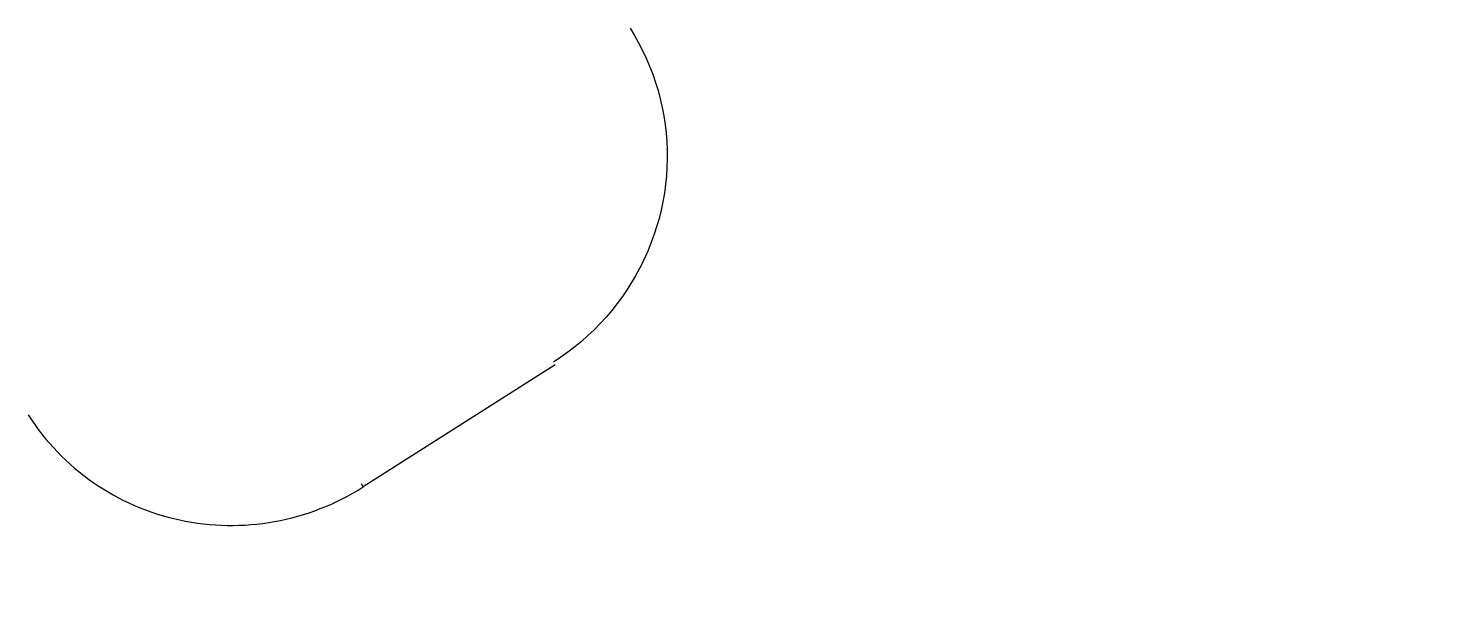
# Model space of a CAD drawing. Header units: millimetres. Extents: x 1145859089 to 1147511753, y -1047484727 to -1047247487.
# Drawn here: x 1146327933.4 to 1146328127.3, y -1047438195.8 to -1047438114.7 of the extents above; entities that cross this region are included whole.
import ezdxf
from ezdxf.xclip import XClip

# ---------------------------------------------------------------- set-up
doc = ezdxf.new("R2010")
doc.units = ezdxf.units.MM
doc.header["$LTSCALE"] = 100
doc.header["$MEASUREMENT"] = 0
doc.header["$XCLIPFRAME"] = 2
doc.linetypes.add('CENTERX2', pattern=[4, 2.5, -0.5, 0.5, -0.5])
doc.layers.get('0').update_dxf_attribs({"linetype": 'CONTINUOUS'})
for name, color, linetype in [('L-지중매입', 3, 'CENTERX2'), ('XREF', 135, 'CONTINUOUS'), ('단지배치도$0$W240910', 135, 'CONTINUOUS')]:
    doc.layers.add(name, color=color, linetype=linetype)

# ---------------------------------------------------------------- blocks, each defined once
blk = doc.blocks.new('단지배치도$0$zw$9902')
at = {"layer": '단지배치도$0$W240910', "linetype": 'ByBlock', "ltscale": 20}
for p, q in [((59342.75, -66745.45), (59343.36, -66746.46)), ((59343.36, -66746.46), (59343.94, -66747.49)), ((59343.94, -66747.49), (59344.48, -66748.54)), ((59344.48, -66748.54), (59344.99, -66749.61)), ((59344.99, -66749.61), (59345.45, -66750.7)), ((59345.45, -66750.7), (59345.88, -66751.81)), ((59345.88, -66751.81), (59346.27, -66752.93)), ((59346.27, -66752.93), (59346.61, -66754.07)), ((59346.61, -66754.07), (59346.92, -66755.22)), ((59346.92, -66755.22), (59347.18, -66756.38)), ((59347.18, -66756.38), (59347.4, -66757.55)), ((59347.4, -66757.55), (59347.58, -66758.72)), ((59347.58, -66758.72), (59347.72, -66759.9)), ((59347.72, -66759.9), (59347.81, -66761.09)), ((59347.81, -66761.09), (59347.86, -66762.28)), ((59347.86, -66762.28), (59347.87, -66763.47)), ((59347.84, -66764.66), (59347.76, -66765.85)), ((59347.87, -66763.47), (59347.84, -66764.66)), ((59347.76, -66765.85), (59347.64, -66767.03)), ((59347.48, -66768.21), (59347.28, -66769.39)), ((59347.64, -66767.03), (59347.48, -66768.21)), ((59347.03, -66770.56), (59346.75, -66771.72)), ((59347.28, -66769.39), (59347.03, -66770.56)), ((59346.75, -66771.72), (59346.42, -66772.86)), ((59346.05, -66774), (59345.64, -66775.12)), ((59346.42, -66772.86), (59346.05, -66774)), ((59345.19, -66776.23), (59344.33, -66778.09)), ((59345.64, -66775.12), (59345.19, -66776.23)), ((59344.33, -66778.09), (59343.52, -66779.6)), ((59343.52, -66779.6), (59342.36, -66781.5)), ((59342.36, -66781.5), (59341.69, -66782.49)), ((59340.98, -66783.45), (59340.24, -66784.39)), ((59341.69, -66782.49), (59340.98, -66783.45)), ((59339.46, -66785.31), (59338.65, -66786.19)), ((59340.24, -66784.39), (59339.46, -66785.31)), ((59336.95, -66787.87), (59336.05, -66788.67)), ((59337.81, -66787.05), (59336.95, -66787.87)), ((59338.65, -66786.19), (59337.81, -66787.05)), ((59335.12, -66789.43), (59334.17, -66790.16)), ((59336.05, -66788.67), (59335.12, -66789.43)), ((59332.44, -66791.9), (59305.96, -66808.75)), ((59333.19, -66790.86), (59332.19, -66791.52)), ((59334.17, -66790.16), (59333.19, -66790.86)), ((59305.96, -66808.75), (59305.71, -66808.34))]:
    blk.add_line(p, q, dxfattribs=at)
at = {"layer": '단지배치도$0$W240910'}
for radius in [11431.38, 11931.38]:
    blk.add_arc((57394.29, -57699.4), radius, 251.62775, 321.418131, dxfattribs=at)
at = {"layer": '단지배치도$0$W240910', "linetype": 'ByBlock', "ltscale": 20}
blk.add_ellipse((59288.14, -66780.73), major_axis=(28.38, 18.05), ratio=0.987219, start_param=3.141555, end_param=4.712362, dxfattribs=at)
blk = doc.blocks.new('단지배치도')
blk.add_blockref('단지배치도$0$zw$9902', (141034.19, 142437.16))

msp = doc.modelspace()

# ---------------------------------------------------------------- linework, layer by layer
at = {"layer": 'L-지중매입', "ltscale": 2}
msp.add_arc((1146292364.149594, -1047402174.186541, 0), 45716.750817, 303.4822833292, 333.0437788935, dxfattribs=at)

# ---------------------------------------------------------------- block references
at = {"layer": 'XREF'}
ref = msp.add_blockref('단지배치도', (1146127639.433662, -1047513806.462535), dxfattribs=at)
XClip(ref).set_block_clipping_path([(72982.4064819524, 34919.7593965302), (360382.4067475507, 255319.7593436702)])

doc.saveas('drawing.dxf')
